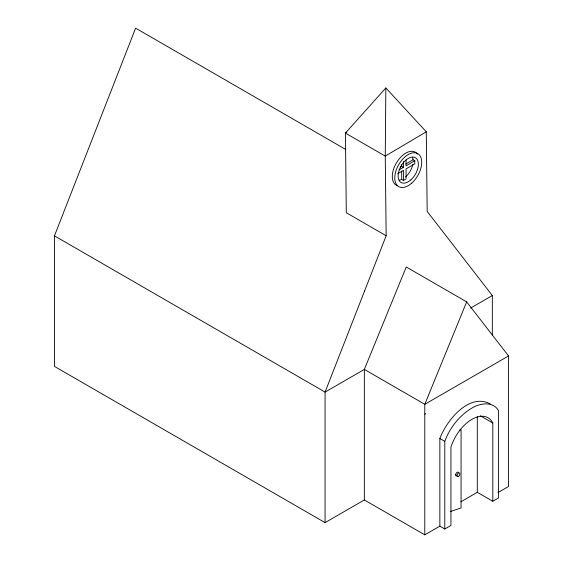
<?xml version="1.0" encoding="UTF-8"?>
<svg xmlns="http://www.w3.org/2000/svg" width="563" height="563" viewBox="0 0 563 563"><rect width="100%" height="100%" fill="white"/><g stroke="black" fill="none" stroke-linecap="round" stroke-linejoin="round"><path stroke-width="0.84" d="M492.322 334.957L492.322 295.533L427.183 211.442L426.282 131.805L385.845 87.934L385.261 156.106L386.162 235.742L325.069 392.094L325.069 522.633L364.345 499.958L424.784 534.85L439.858 526.145L444.791 528.988L450.928 525.448L450.928 447.191A32.401 18.706 -60 0 1 471.871 419.365A32.401 18.706 -60 0 1 492.808 423.003L492.808 501.26L498.403 498.037L498.403 410.385C492.66 400.912 479.599 403.249 471.597 408.245C459.211 415.783 449.823 427.81 444.791 441.343L444.791 528.988M325.069 522.633L54.449 366.393L54.449 235.855L135.613 28.15L345.809 149.512M364.345 499.958L364.345 369.419L406.233 266.982L466.664 301.874L424.784 404.311L424.784 534.85M439.858 526.145L439.858 438.5C446.403 420.695 469.366 392.038 490.711 404.185M385.845 87.934L345.408 133.093L346.308 212.73L386.162 235.742M346.899 132.214L345.408 133.093L385.261 156.106L426.282 131.805M400.244 167.169L401.7 166.331L403.439 167.338L403.439 161.468M405.789 163.967L413.052 159.779L414.79 160.786L414.79 163.833L406.078 168.865L406.078 178.921L403.439 180.441L401.7 179.442A14.307 8.262 -60 0 1 399.146 180.125M399.083 169.85L403.439 167.338M414.79 160.786L406.078 165.811L406.078 159.948M397.633 173.742L403.439 170.385L403.439 180.441M364.557 291.043L364.345 291.585M470.591 308.081L492.322 295.533M466.664 301.874L508.551 355.95L424.784 404.311L364.345 369.419L325.069 392.094L54.449 235.855M424.784 414.15L425.6 413.678M460.851 501.809L477.304 492.308L492.808 501.26M497.995 492.576L508.551 486.488L508.551 355.95M459.415 430.238L461.069 429.689L461.069 507.946L450.309 511.528M480.26 415.761L492.808 423.003M439.858 438.5L444.791 441.343M455.671 474.841L456.973 475.594M477.304 416.69L477.304 492.308M401.7 164.656L401.7 166.331M401.7 171.061L401.7 179.541M412.362 157.225A14.307 8.262 -60 0 1 413.052 159.779M412.792 164.473A14.307 8.262 -60 0 1 405.634 176.866M397.569 185.769A19.065 11.007 -60 0 1 396.887 162.116A19.065 11.007 -60 0 1 417.443 154.163M456.741 475.841A2.048 1.182 -60 0 1 456.093 473.413A2.048 1.182 -60 0 1 458.521 472.765M411.722 183.13A19.065 11.007 -60 0 0 417.767 153.6A19.065 11.007 -60 0 0 395.219 173.594A19.065 11.007 -60 0 0 411.722 183.13M410.856 179.879A14.307 8.262 -60 0 0 415.388 157.717A14.307 8.262 -60 0 0 398.463 172.728A14.307 8.262 -60 0 0 410.856 179.879M458.796 476.157A2.048 1.182 -60 0 0 459.45 472.983A2.048 1.182 -60 0 0 457.022 475.13A2.048 1.182 -60 0 0 458.796 476.157"/></g></svg>
